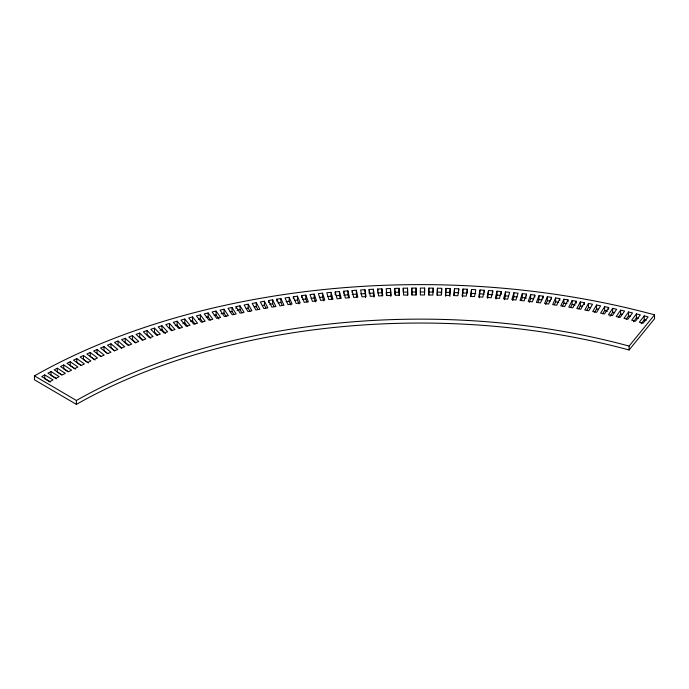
<?xml version="1.0" encoding="UTF-8"?>
<svg xmlns="http://www.w3.org/2000/svg" width="689" height="689" viewBox="0 0 689 689"><rect width="100%" height="100%" fill="white"/><g stroke="black" fill="none" stroke-linecap="round" stroke-linejoin="round"><path stroke-width="1.03" d="M424.613 288.08L424.519 294.978L420.342 294.97L420.342 288.071L424.613 288.08L424.613 291.981L420.342 291.972M428.885 288.105L428.696 295.013L432.881 295.056L433.157 288.157L428.885 288.105L428.808 294.97M437.429 288.226L437.059 295.125L441.236 295.211L441.701 288.312L437.429 288.226L437.274 295.09M441.571 294.186L441.701 288.312M445.972 288.415L445.413 295.314L449.581 295.435L450.236 288.545L445.972 288.415L445.654 296.261M449.865 296.391L450.236 288.545M454.507 288.691L453.758 295.581L457.927 295.736L458.771 288.855L454.507 288.691L454.18 295.547M463.034 289.036L462.095 295.917L466.255 296.115L467.288 289.242L463.034 289.036L462.491 296.873M471.543 289.466L470.423 296.339L474.575 296.571L475.798 289.707L471.543 289.466L471.061 296.313M480.044 289.966L478.734 296.83L482.886 297.105L484.289 290.25L480.044 289.966L479.294 297.794M488.535 290.543L487.037 297.398L491.179 297.708L492.773 290.861L488.535 290.543L487.674 298.363M497.002 291.206L495.322 298.036L499.456 298.389L501.23 291.559L497.002 291.206L497.002 295.107L496.046 299.017M505.459 291.938L503.581 298.759L507.707 299.138L509.671 292.334L505.459 291.938L505.459 295.839L504.391 299.741M513.891 292.747L511.832 299.551L515.949 299.973L518.094 293.178L513.891 292.747L513.891 296.649L512.711 300.542M522.296 293.635L520.057 300.413L524.157 300.878L526.491 294.108L522.296 293.635L522.296 297.536L521.332 300.447M530.676 294.599L528.248 301.36L532.339 301.851L534.853 295.107L530.676 294.599L530.676 298.501L529.29 302.368M539.031 295.633L536.421 302.368L540.495 302.91L543.199 296.184L539.031 295.633L539.031 299.543L537.911 302.428M547.359 296.752L544.568 303.461L548.625 304.03L551.51 297.338L547.359 296.752L547.359 300.654L545.766 304.486M555.653 297.941L552.681 304.624L556.721 305.236L559.787 298.561L555.653 297.941L555.653 301.842L554.378 304.71M563.912 299.198L560.76 305.864L564.782 306.51L568.029 299.861L563.912 299.198L563.912 303.108L562.56 305.959M572.137 300.542L568.804 307.173L572.809 307.854L576.237 301.239L572.137 300.542L572.137 304.443L570.707 307.285M580.327 301.954L576.814 308.551L580.801 309.275L584.41 302.686L580.327 301.954L580.327 305.864L578.82 308.689M588.475 303.444L584.78 310.007L588.75 310.765L592.531 304.219L588.475 303.444L588.475 307.346L586.89 310.162M596.579 305.003L592.712 311.54L596.657 312.324L600.619 305.813L596.579 305.003L596.579 308.913L594.641 312.177M604.649 306.639L600.593 313.133L604.52 313.96L608.663 307.483L604.649 306.639L604.649 310.55L602.617 313.796M612.667 308.345L608.439 314.804L612.34 315.665L616.655 309.232L612.667 308.345L612.667 312.255L610.023 316.285M620.634 310.128L616.233 316.544L620.109 317.448L624.604 311.049L620.634 310.128L620.634 314.038L618.438 317.241M628.557 311.979L623.984 318.361L627.834 319.291L632.502 312.935L628.557 311.979L628.557 315.889L626.267 319.076M636.429 313.908L631.675 320.239L635.508 321.212L640.339 314.89L636.429 313.908L636.429 317.81L633.458 321.772M644.241 315.898L639.323 322.194L643.121 323.193L648.134 316.923L644.241 315.898L644.241 319.808L641.166 323.735M629.091 349.986L629.091 346.076L654.55 314.839A550.072 317.577 0 0 0 34.45 375.875L34.45 379.785L76.393 404.383A490.275 283.058 0 0 1 629.091 349.986L654.55 318.749L654.55 314.839M44.785 374.902L41.702 376.616L50.021 381.568L53.036 379.897L44.785 374.902L44.785 378.812L50.288 382.137M51.012 371.526L47.886 373.205L56.067 378.244L59.133 376.599L51.012 371.526L51.012 375.427L56.42 378.812M57.333 368.202L54.164 369.855L62.208 374.962L65.309 373.352L57.333 368.202L57.333 372.112L61.769 374.971M63.741 364.946L60.529 366.565L68.435 371.741L71.578 370.157L63.741 364.946L63.741 368.848L68.099 371.741M70.244 361.734L66.979 363.336L74.748 368.581L77.935 367.022L70.244 361.734L70.244 365.644L75.377 369.166M76.832 358.59L73.525 360.158L81.147 365.48L84.377 363.947L76.832 358.59L76.832 362.5L81.026 365.471M83.498 355.507L80.157 357.04L87.632 362.431L90.905 360.933L83.498 355.507L83.498 359.408L88.433 363.025M90.25 352.484L86.866 353.991L94.195 359.443L97.502 357.97L90.25 352.484L90.25 356.385L95.091 360.046M97.089 349.521L93.661 350.994L100.835 356.514L104.194 355.076L97.089 349.521L97.089 353.423L101.033 356.514M103.996 346.619L100.534 348.066L107.562 353.646L110.955 352.234L103.996 346.619L103.996 350.529L107.863 353.646M110.989 343.785L107.484 345.189L114.365 350.839L117.793 349.461L110.989 343.785L110.989 347.687L114.77 350.847M118.06 341.012L114.52 342.39L121.238 348.1L124.7 346.748L118.06 341.012L118.06 344.913L121.755 348.1M125.2 338.299L121.626 339.643L128.188 345.413L131.694 344.104L125.2 338.299L125.2 342.209L128.809 345.43M132.417 335.655L128.8 336.973L135.208 342.803L138.747 341.511L132.417 335.655L132.417 339.565L135.94 342.812M139.703 333.08L136.052 334.363L142.304 340.245L145.879 338.997L139.703 333.08L139.703 336.981L142.787 339.944M147.067 330.565L143.372 331.814L149.461 337.756L153.07 336.533L147.067 330.565L147.067 334.475L150.813 338.204M154.491 328.119L150.77 329.333L156.696 335.336L160.33 334.148L154.491 328.119L154.491 332.029L157.411 335.035M161.975 325.742L158.22 326.922L163.982 332.976L167.651 331.822L161.975 325.742L161.975 329.652L165.524 333.45M160.098 330.238L161.975 329.652M169.528 323.434L165.748 324.579L171.337 330.686L175.04 329.566L169.528 323.434L169.528 327.344L172.284 330.401M177.142 321.195L173.327 322.306L178.761 328.455L182.49 327.37L177.142 321.195L177.142 325.105L179.82 328.188M175.239 325.656L177.142 325.105M184.816 319.024L180.974 320.101L186.237 326.302L189.992 325.251L184.816 319.024L184.816 322.934L187.408 326.043M182.895 323.468L184.816 322.934M192.55 316.923L188.683 317.965L193.773 324.209L197.562 323.193L192.55 316.923L192.55 320.833L195.056 323.968M190.612 321.35L192.55 320.833M200.344 314.89L196.443 315.898L201.36 322.194L205.176 321.212L200.344 314.89L200.344 318.8L202.755 321.952M198.389 319.3L200.344 318.8M208.181 312.935L204.254 313.908L209.008 320.239L212.849 319.291L208.181 312.935L208.181 316.837L210.515 320.015M206.218 317.328L208.181 316.837M216.079 311.049L212.126 311.979L216.699 318.361L220.575 317.448L216.079 311.049L216.079 314.951L218.887 318.947M214.107 315.416L216.079 314.951M224.028 309.232L220.049 310.128L224.45 316.544L228.343 315.665L224.028 309.232L224.028 313.133L226.181 316.354M221.04 313.805L224.028 313.133M232.021 307.483L228.016 308.345L232.245 314.804L236.163 313.96L232.021 307.483L232.021 311.394L234.088 314.632M230.023 311.824L232.021 311.394M236.034 306.639L240.065 305.813L244.027 312.324L240.091 313.133L236.034 306.639L236.034 308.594M237.042 310.343L240.065 309.723L242.046 312.978M248.152 304.219L244.104 305.003L247.971 311.54L251.933 310.765L248.152 304.219L248.152 308.121L250.038 311.394M246.128 308.517L248.152 308.121M256.274 302.686L252.208 303.444L255.903 310.007L259.882 309.275L256.274 302.686L256.274 306.596L257.824 309.413M254.241 306.975L256.274 306.596M264.447 301.239L260.356 301.954L263.87 308.551L267.875 307.854L264.447 301.239L264.447 305.141L265.911 307.983M262.406 305.503L264.447 305.141M268.546 300.542L272.655 299.861L275.901 306.51L271.879 307.173L268.546 300.542L268.546 302.497M269.571 304.28L272.655 303.771L274.041 306.614M276.771 299.198L280.897 298.561L283.963 305.236L279.923 305.864L276.771 299.198L276.771 301.153M277.805 302.945L280.897 302.462L282.214 305.33M289.173 297.338L285.031 297.941L288.002 304.624L292.058 304.03L289.173 297.338L289.173 301.239L290.818 305.072M286.064 301.696L289.173 301.239M293.325 296.752L297.484 296.184L300.189 302.91L296.115 303.461L293.325 296.752L293.325 298.699M294.367 300.516L297.484 300.085L299.026 303.927M301.653 295.633L305.83 295.107L308.345 301.851L304.262 302.368L301.653 295.633L301.653 297.588M302.695 299.405L305.83 299.009L306.906 301.903M314.193 294.108L310.007 294.599L312.436 301.36L316.527 300.878L314.193 294.108L314.193 298.01L315.528 301.877M311.058 298.38L314.193 298.01M322.59 293.178L318.387 293.635L320.626 300.413L324.734 299.973L322.59 293.178L322.59 297.088L323.821 300.964M319.438 297.424L322.59 297.088M331.013 292.334L326.793 292.747L328.851 299.551L332.976 299.138L331.013 292.334L331.013 296.236L331.848 299.155M327.852 296.546L331.013 296.236M335.224 291.938L339.453 291.559L341.227 298.389L337.093 298.759L335.224 291.938L335.224 294.866M336.284 295.745L339.453 295.469L340.211 298.389M343.682 291.206L347.911 290.861L349.504 297.708L345.361 298.036L343.682 291.206L343.682 293.152M343.682 295.107L347.911 294.771L348.591 297.7M352.148 290.543L356.394 290.25L357.798 297.105L353.646 297.398L352.148 290.543L352.148 292.498M352.148 294.453L356.394 294.151L356.997 297.088M364.886 289.707L360.64 289.966L361.949 296.83L366.1 296.571L364.886 289.707L365.583 297.536M360.64 293.876L364.886 293.609M369.14 289.466L373.395 289.242L374.428 296.115L370.26 296.339L369.14 289.466L369.14 293.368L373.395 293.144L373.981 297.08M377.65 289.036L381.913 288.855L382.757 295.736L378.588 295.917L377.65 289.036L377.65 290.991M377.65 292.946L381.913 292.756L382.274 295.71M390.448 288.545L386.176 288.691L386.925 295.581L391.102 295.435L390.448 288.545L390.818 296.391M390.448 292.446L386.176 292.592L386.503 295.547M394.711 288.415L398.983 288.312L399.448 295.211L395.271 295.314L394.711 288.415L394.875 294.298M394.711 292.325L398.983 292.214L399.181 295.176M403.254 288.226L407.526 288.157L407.802 295.056L403.625 295.125L403.254 288.226L403.254 292.127L407.526 292.058L407.647 295.021M411.798 288.105L416.07 288.08L416.165 294.978L411.979 295.013L411.798 288.105L411.876 294.97M411.798 292.015L416.07 291.981L416.07 288.08M428.885 292.015L433.157 292.058L433.157 288.157M437.429 292.127L441.701 292.214M445.972 292.325L450.236 292.446M454.507 292.592L458.771 292.756M463.034 292.946L467.288 293.144L467.288 289.242M471.543 293.368L475.798 293.609M480.044 293.876L484.289 294.151M488.535 294.453L492.773 294.771M497.002 295.107L500.18 295.374M505.459 295.839L508.62 296.141M513.891 296.649L517.043 296.976M522.296 297.536L526.491 298.01M530.676 298.501L533.811 298.88M539.031 299.543L542.157 299.948M547.359 300.654L550.468 301.093M555.653 301.842L558.753 302.307M563.912 303.108L567.004 303.599M572.137 304.443L575.212 304.969M580.327 305.864L582.369 306.226M588.475 307.346L590.507 307.733M596.579 308.913L598.603 309.318M604.649 310.55L607.655 311.178M612.667 312.255L614.657 312.694M620.634 314.038L622.615 314.494M628.557 315.889L630.53 316.363M636.429 317.81L638.384 318.301M644.241 319.808L646.187 320.316M34.45 375.875L76.393 400.481A490.275 283.058 0 0 1 629.091 346.076M416.07 291.981L416.104 294.944M608.663 307.483L608.663 309.439M584.41 302.686L584.41 304.641M576.237 301.239L576.237 303.194M568.029 299.861L568.029 301.816M559.787 298.561L559.787 300.516M551.51 297.338L551.51 299.284M543.199 296.184L543.199 298.13M534.853 295.107L534.853 297.062M526.491 294.108L526.491 296.055M501.23 291.559L501.23 294.487M492.773 290.861L492.773 292.816M484.289 290.25L484.289 292.196M458.771 288.855L458.771 290.81M407.526 288.157L407.526 292.058M398.983 288.312L398.983 292.214M381.913 288.855L381.913 292.756M373.395 289.242L373.395 293.144M356.394 290.25L356.394 294.151M347.911 290.861L347.911 294.771M339.453 291.559L339.453 295.469M305.83 295.107L305.83 299.009M297.484 296.184L297.484 300.085M280.897 298.561L280.897 302.462M272.655 299.861L272.655 303.771M240.065 305.813L240.065 309.723M76.393 400.481L76.393 404.383"/></g></svg>
